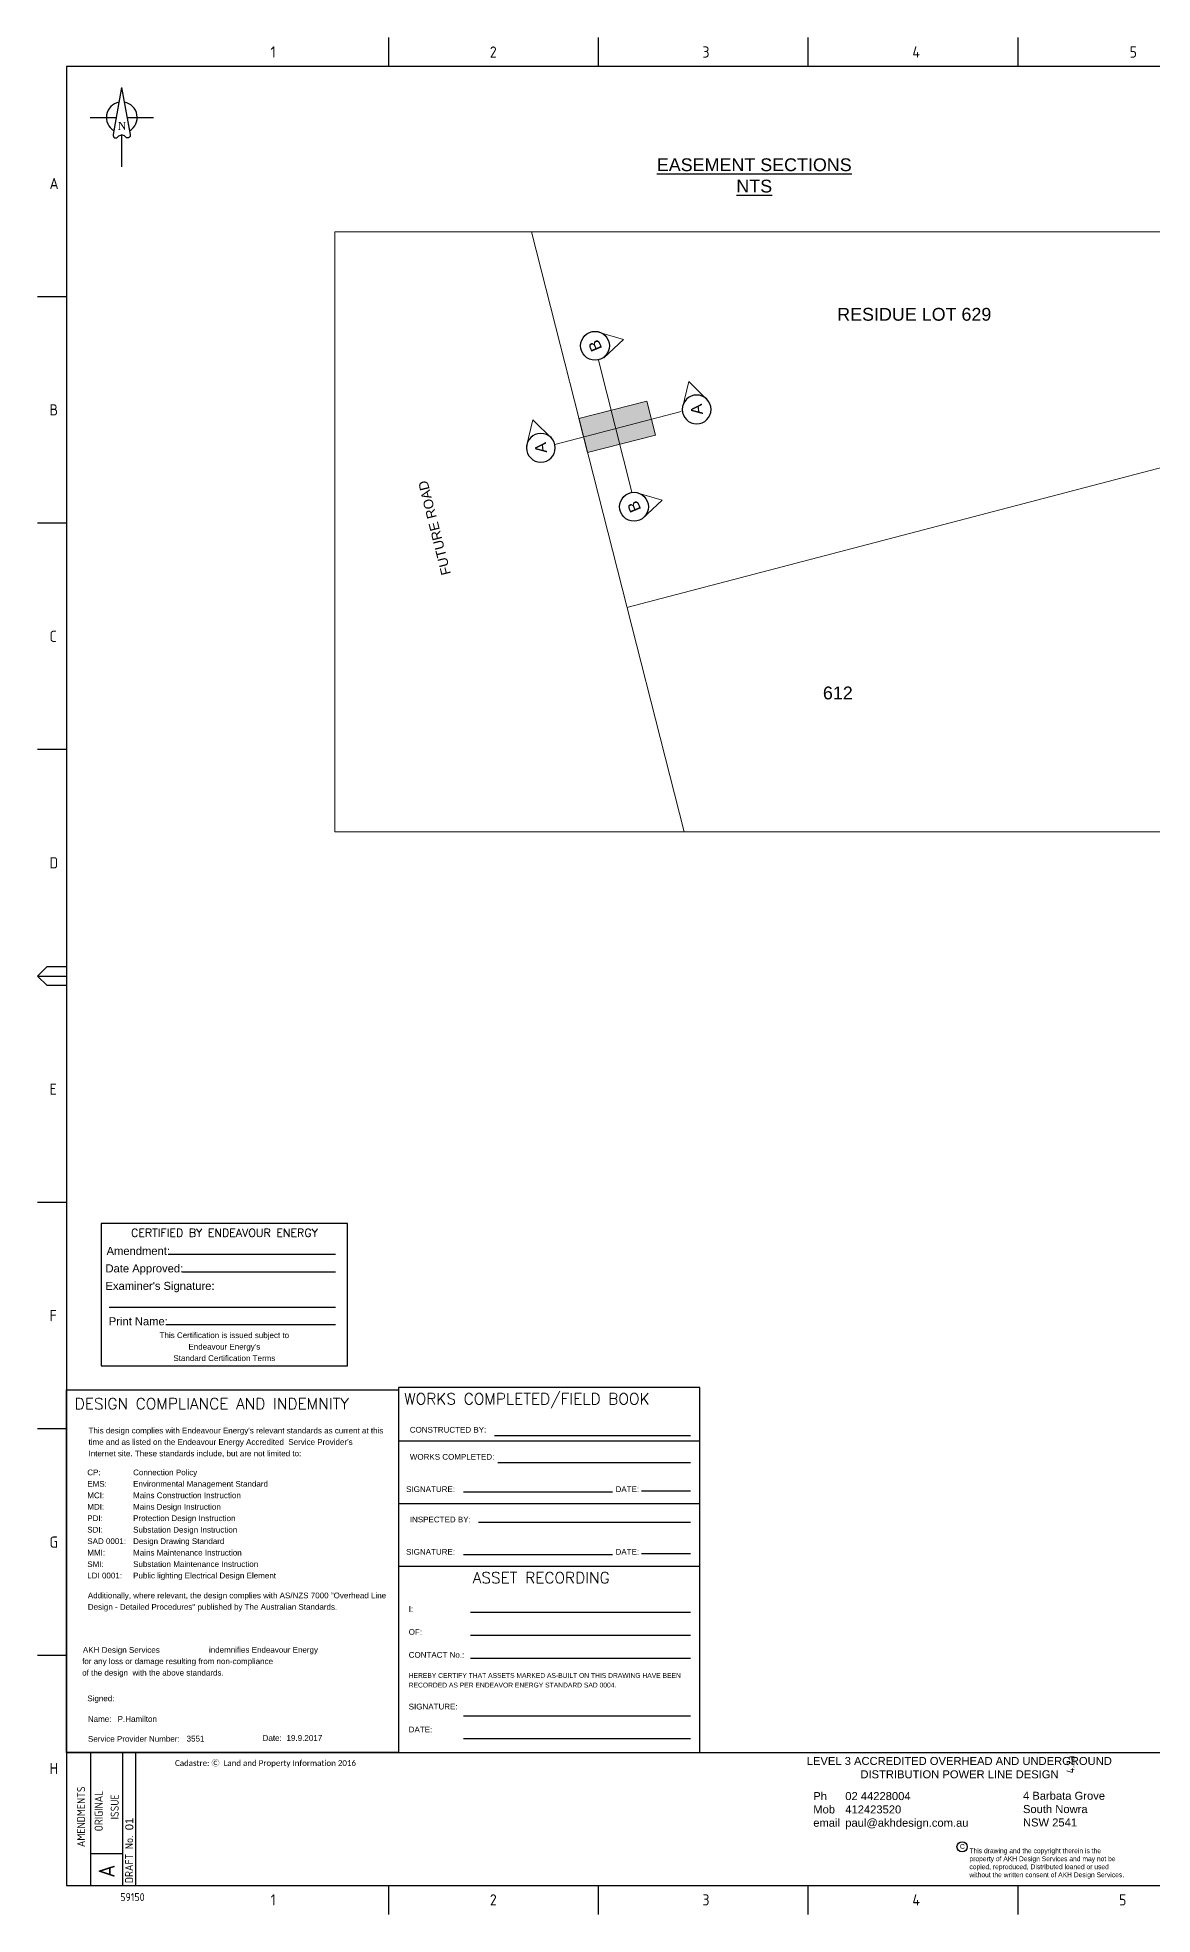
# Paper-space layout 'Retic5' of a CAD drawing. Header units: metres. Extents: x -30 to 845, y -5 to 581.
# Drawn here: x -30 to 319, y -5 to 581 of the extents above; entities that cross this region are included whole.
import ezdxf
from ezdxf.enums import TextEntityAlignment as Align

# ---------------------------------------------------------------- set-up
doc = ezdxf.new("R2010")
doc.units = ezdxf.units.M
doc.linetypes.add('IE Trench LV', pattern=[6.5, 5, -1.5])
doc.layers.get('0').update_dxf_attribs({"color": 6})
for name, color, linetype in [('_User Miscellaneous1', 251, 'Continuous'), ('_User Miscellaneous2', 7, 'Continuous'), ('Notes', 7, 'Continuous'), ('Notes_LV_MISC', 7, 'Continuous'), ('Notes_SP_MISC', 7, 'Continuous'), ('SupportsUG_SP_EXT', 7, 'Continuous')]:
    doc.layers.add(name, color=color, linetype=linetype)
doc.styles.add('Elec', font='romand__.ttf')
doc.styles.add('iecARIAL', font='arial.ttf', dxfattribs={"height": 2})
doc.styles.add('iecISOCP', font='isocp.shx')
doc.styles.add('iecNAME', font='times.ttf')
doc.styles.get("Standard").update_dxf_attribs({"font": 'arial.ttf'})
doc.linetypes.add('Cable New UG', pattern='A,7,-0.25,["x",Standard,S=2,R=0,X=0.2,Y=-0.8],-2.1', length=9.35)

# ---------------------------------------------------------------- blocks, each defined once
blk = doc.blocks.new('NorthPnt 11(NP11)')
for p, q in [((-19.7, 0), (-3.5, 0)), ((-0.1, -10.9), (-0.1, -30.8)), ((3.3, 0), (19.7, 0))]:
    blk.add_line(p, q)
for points in [[(-0.1, 18.8), (-5.4, -10.7, 0.877048), (-2.3, -11.9, -0.1543), (-0.1, -10.9, 0.090511)], [(-0.1, 18.8), (5.3, -10.7, -0.877048), (2.1, -11.9, 0.1543), (-0.1, -10.9, -0.090511)]]:
    blk.add_lwpolyline(points, format="xyb")
for start, end in [(100.5988, 238.8643), (300.0994, 80.4374)]:
    blk.add_arc((0, 0), 9.64, start, end)
at = {"color": 7, "style": 'iecNAME'}
blk.add_text('N', height=5.02, dxfattribs=at).set_placement((-2.6, -7.8))
blk = doc.blocks.new('A$C30A46249')
at = {"color": 7, "lineweight": -3, "insert": (6.92, 4.97), "char_height": 1.79, "attachment_point": 7, "line_spacing_factor": 1.2}
blk.add_mtext('{\\fCalibri|b0|i0|c0|p34;\\C256;Cadastre: \\fMS Gothic|b0|i0|c128|p49;\\C250;\\c2236962;Ⓒ\\fMS Gothic|b0|i0|c0|p49; \\fCalibri|b0|i0|c0|p34;\\C256;Land and Property Information 2016}', dxfattribs=at)
blk = doc.blocks.new('NOTE_CERTIFIED-BY-IE')
at = {"color": 7, "linetype": 'Continuous', "lineweight": -3}
for p, q in [((21.25, 34.9), (73.15, 34.9)), ((25.46, 29.41), (73.15, 29.41)), ((2.51, 18.32), (73.15, 18.32)), ((20.45, 12.96), (73.15, 12.96))]:
    blk.add_line(p, q, dxfattribs=at)
blk.add_lwpolyline([(0, 0), (76.98, 0), (76.98, 44.52), (0, 44.52)], close=True)
at = {"color": 7, "lineweight": -3, "style": 'Elec'}
blk.add_text('CERTIFIED BY ENDEAVOUR ENERGY', height=2.52, dxfattribs=at).set_placement((38.51, 41.58), align=Align.MIDDLE_CENTER)
at = {"color": 7, "lineweight": -3}
for s, p in [('Amendment:', (1.7, 35.94)), ('Date Approved:', (1.37, 30.47)), ("Examiner's Signature:", (1.37, 25.01))]:
    blk.add_text(s, height=2.5, dxfattribs=at).set_placement(p, align=Align.MIDDLE_LEFT)
blk.add_text('Print Name:', height=2.5, dxfattribs=at).set_placement((2.4, 11.95), align=Align.BOTTOM_LEFT)
at = {"color": 7, "lineweight": -3, "insert": (38.49, 5.99), "char_height": 1.79, "attachment_point": 5, "line_spacing_factor": 1.2}
blk.add_mtext("This Certification is issued subject to \\PEndeavour Energy's \\PStandard Certification Terms", dxfattribs=at)
blk = doc.blocks.new('akhlogo')
at = {"layer": '_User Miscellaneous2'}
blk.add_circle((113.53, 12.12), 1.6, dxfattribs=at)
at = {"layer": '_User Miscellaneous2', "attachment_point": 1}
for s, insert, char_height, width in [('\\pi5.9046;LEVEL 3 ACCREDITED OVERHEAD AND UNDERGROUND \\P\\pi22.653;DISTRIBUTION POWER LINE DESIGN ', (59.13, 40.21), 2.5, 106.6522), ('Ph ^I02 44228004{\\fCalibri|b0|i0|c0|p34; ^J}Mob^I412423520\\Pemail^Ipaul@akhdesign.com.au', (67.06, 29.24), 2.5, 53.0212), ('4 Barbata Grove\\PSouth Nowra\\PNSW 2541', (132.56, 29.34), 2.5, 39.4695), ('This drawing and the copyright therein is the property of AKH Design Services and may not be copied, reproduced, Distributed loaned or used without the written consent of AKH Design Services.', (115.82, 11.65), 1.5, 48.7359)]:
    blk.add_mtext(s, dxfattribs=dict(at, insert=insert, char_height=char_height, width=width))
at = {"layer": '_User Miscellaneous2', "char_height": 1.5, "attachment_point": 1}
for insert in [(112.87, 13), (112.88, 13)]:
    blk.add_mtext('C', dxfattribs=dict(at, insert=insert))
blk = doc.blocks.new('NOTE_DESIGN-COMPLIANCE')
blk.add_lwpolyline([(0, 113.3), (103.74, 113.3), (103.74, 0), (0, 0)], close=True)
at = {"color": 7, "lineweight": -3, "style": 'Elec'}
blk.add_text('DESIGN COMPLIANCE AND INDEMNITY', height=3.5, dxfattribs=at).set_placement((2.6, 106.13), align=Align.BOTTOM_LEFT)
at = {"color": 7, "lineweight": -3}
for s, p in [('Signed:', (6.54, 17.75)), ('Name:', (6.71, 11.32)), ('Service Provider Number:', (6.76, 5.11)), ('Date: ', (61.29, 5.38))]:
    blk.add_text(s, height=1.79, dxfattribs=at).set_placement(p, align=Align.TOP_LEFT)
at = {"color": 7, "lineweight": -3, "char_height": 1.79, "line_spacing_factor": 1.2}
for s, insert, attachment_point in [("This design complies with Endeavour Energy's relevant standards as current at this \\Ptime and as listed on the Endeavour Energy Accredited  Service Provider's\\PInternet site. These standards include, but are not limited to:", (6.92, 92.16), 7), ('CP:^I^IConnection Policy\\PEMS:^I^IEnvironmental Management Standard\\PMCI:^I^IMains Construction Instruction\\PMDI:^I^IMains Design Instruction\\PPDI:^I^IProtection Design Instruction\\PSDI:^I^ISubstation Design Instruction\\PSAD 0001:^IDesign Drawing Standard\\PMMI:^I^IMains Maintenance Instruction\\PSMI:^I^ISubstation Maintenance Instruction\\PLDI 0001:^IPublic lighting Electrical Design Element ', (6.53, 88.36), 1), ('\\PAdditionally, where relevant, the design complies with AS/NZS 7000 "Overhead Line\\PDesign - Detailed Procedures" published by The Australian Standards.', (6.7, 53.5), 1), ('                                                         indemnifies Endeavour Energy \\Pfor any loss or damage resulting from non-compliance \\Pof the design  with the above standards.', (4.93, 32.94), 1)]:
    blk.add_mtext(s, dxfattribs=dict(at, insert=insert, attachment_point=attachment_point))
at = {"ltscale": 0.5}
for tag, p in [('COMPANYNAME', (5.15, 31.1)), ('NAME', (16, 9.52)), ('SPN', (37.54, 3.38)), ('DATE', (68.73, 3.59))]:
    blk.add_attdef(tag, p, '', height=1.8, dxfattribs=at)
blk = doc.blocks.new('NOTE_WORKS-COMPLETED')
at = {"lineweight": -3}
for p, q in [((94.11, 97.2), (0, 97.2)), ((94.11, 77.62), (0, 77.62)), ((93.87, 58.03), (0, 58.03))]:
    blk.add_line(p, q, dxfattribs=at)
at = {"color": 7, "linetype": 'Continuous', "lineweight": -3}
for p, q in [((30, 99), (91.13, 99)), ((31, 90.55), (91.13, 90.55)), ((20.3, 81.37), (66.83, 81.37)), ((75.92, 81.71), (91.13, 81.71)), ((25, 71.88), (91.13, 71.88)), ((20.3, 61.78), (66.83, 61.78)), ((75.92, 62.13), (91.13, 62.13)), ((22.5, 43.79), (91.13, 43.79)), ((22.5, 36.59), (91.13, 36.59)), ((22.5, 29.42), (91.13, 29.42)), ((20.3, 11.37), (91.13, 11.37)), ((20.3, 4.28), (91.13, 4.28))]:
    blk.add_line(p, q, dxfattribs=at)
at = {"lineweight": -3}
blk.add_lwpolyline([(0, 0), (94.11, 0), (94.11, 113.95), (0, 113.95)], close=True, dxfattribs=at)
at = {"color": 7, "lineweight": -3, "style": 'Elec'}
blk.add_text('WORKS COMPLETED/FIELD BOOK', height=3.5, dxfattribs=at).set_placement((1.75, 110.45), align=Align.MIDDLE_LEFT)
at = {"color": 7, "lineweight": -3}
for s, p in [('CONSTRUCTED BY:', (3.51, 100.79)), ('WORKS COMPLETED:', (3.52, 92.34)), ('INSPECTED BY:', (3.52, 72.76))]:
    blk.add_text(s, height=1.79, dxfattribs=at).set_placement(p, align=Align.MIDDLE_LEFT)
for s, p in [('SIGNATURE:', (10, 82.23)), ('DATE:', (71.45, 82.23)), ('SIGNATURE:', (10, 62.65)), ('DATE:', (71.45, 62.65))]:
    blk.add_text(s, height=1.79, dxfattribs=at).set_placement(p, align=Align.MIDDLE_CENTER)
at = {"color": 7, "lineweight": -3, "style": 'Elec'}
blk.add_text('ASSET RECORDING', height=3.5, dxfattribs=at).set_placement((23.19, 56.32), align=Align.TOP_LEFT)
at = {"color": 7, "lineweight": -3, "insert": (3.17, 45.68), "char_height": 1.79, "width": 89.6105, "attachment_point": 1, "line_spacing_factor": 1.2}
blk.add_mtext('I:\\P\\POF:\\P\\PCONTACT No.:\\P{\\H0.83799x;\\PHEREBY CERTIFY THAT ASSETS MARKED AS-BUILT ON THIS DRAWING HAVE BEEN\\PRECORDED AS PER ENDEAVOR ENERGY STANDARD SAD 0004.}\\P\\PSIGNATURE:\\P\\PDATE:', dxfattribs=at)
at = {"color": 7, "lineweight": -3}
for tag, p in [('CONSTRUCTEDBY', (32.92, 99.87)), ('WORKSCOMPLETED', (32.93, 91.44)), ('SIGNATURE', (23.86, 81.87)), ('DATE', (77.31, 82.21)), ('INSPECTEDBY', (25.68, 72.38)), ('SIGNATURE', (24.59, 62.28)), ('DATE', (77.75, 62.63)), ('ASSETRECORD', (28.77, 44.53)), ('ASSETRECORDOF', (28.5, 37.33)), ('CONTACTNO', (28.5, 30.15)), ('SIGNATURE', (31.79, 12.95)), ('DATE', (32, 5.02))]:
    blk.add_attdef(tag, p, '', height=1.79, dxfattribs=at)
blk = doc.blocks.new('A1_FRAME_TITLE')
at = {"layer": 'Notes', "linetype": 'Continuous'}
for p, q in [((89.14, 574.39), (89.14, 583.39)), ((154.65, 574.39), (154.65, 583.39)), ((220.16, 574.39), (220.16, 583.39)), ((285.67, 574.39), (285.67, 583.39)), ((-11.55, 502.43), (-20.55, 502.43)), ((-11.56, 431.68), (-20.55, 431.68)), ((-11.56, 360.93), (-20.55, 360.93)), ((-20.55, 290.18), (-17.55, 293.18)), ((-20.55, 290.18), (-11.55, 290.18)), ((-17.55, 287.18), (-20.55, 290.18)), ((-17.55, 293.18), (-11.56, 293.18)), ((-11.56, 287.18), (-17.55, 287.18)), ((-11.55, 219.43), (-20.55, 219.43)), ((-11.55, 148.68), (-20.55, 148.68)), ((-11.55, 77.93), (-20.55, 77.93)), ((89.14, -3.03), (89.14, 5.97)), ((154.65, -3.03), (154.65, 5.97)), ((220.16, -3.03), (220.16, 5.97)), ((285.67, -3.03), (285.67, 5.97))]:
    blk.add_line(p, q, dxfattribs=at)
at = {"layer": 'Notes', "color": 3, "linetype": 'Continuous'}
for p, q in [((-11.55, 574.39), (-11.55, 5.97)), ((-3.96, 5.97), (-3.96, 47.62)), ((6.04, 5.97), (6.04, 47.62)), ((10.19, 5.98), (10.19, 47.62)), ((-3.96, 15.97), (6.04, 15.97))]:
    blk.add_line(p, q, dxfattribs=at)
at = {"layer": 'Notes', "color": 3, "linetype": 'Continuous', "flags": 128}
for points in [[(149.5, 574.39), (-11.55, 574.39)], [(844.88, 574.39), (149.5, 574.39)], [(-11.55, 47.62), (123.8, 47.62)], [(123.8, 47.62), (844.88, 47.62)], [(-11.55, 5.97), (844.88, 5.97)]]:
    blk.add_lwpolyline(points, dxfattribs=at)
blk.add_attdef('DRAFT_NUM', (9.35, 23.29), '', height=2.5, rotation=90)
at = {"layer": 'Notes', "color": 7, "style": 'iecISOCP'}
for s, p in [('1', (52.24, 577.12)), ('2', (120.7, 577.12)), ('3', (187.09, 577.12)), ('4', (252.67, 577.12)), ('5', (320.5, 577.12)), ('A', (-16.81, 536.06)), ('B', (-16.81, 465.31)), ('C', (-16.81, 394.56)), ('D', (-16.81, 323.81)), ('E', (-16.81, 253.06)), ('F', (-16.81, 182.31)), ('G', (-16.81, 111.56)), ('H', (-16.81, 40.81)), ('1', (52.24, -0.22)), ('2', (120.7, -0.22)), ('3', (187.09, -0.2)), ('4', (252.67, -0.22)), ('5', (317.21, -0.22))]:
    blk.add_text(s, height=3.5, dxfattribs=at).set_placement(p)
for s, height, p in [('AMENDMENTS', 2.5, (-5.71, 18.02)), ('ORIGINAL', 2.5, (-0.21, 22.94)), ('ISSUE', 2.5, (4.79, 26.69)), ('DRAFT No.', 2.5, (9.29, 6.74)), ('A', 5, (3.54, 8.47))]:
    blk.add_text(s, height=height, rotation=90, dxfattribs=at).set_placement(p)
for tag, p in [('CAP_NO', (513.19, 43.46)), ('IE_NUM', (513.05, 37.81)), ('REF_No_1', (335.24, 32.31)), ('REF_1', (362.52, 32.31)), ('GEN_WO', (441.71, 31.76)), ('HV_SWITCH', (513.46, 32.16)), ('REF_No_2', (335.24, 26.31)), ('REF_2', (362.52, 26.31)), ('OH_WO', (441.71, 25.81)), ('UBD_REF', (513.05, 25.83)), ('REF_No_3', (335.24, 20.31)), ('REF_3', (362.52, 20.31)), ('UG_WO', (441.71, 20.05)), ('GIS_MAP_No', (513.05, 20.04)), ('REF_No_4', (335.24, 14.31)), ('REF_4', (362.52, 14.31)), ('SUB_WO', (441.71, 13.81)), ('HV_OP_DIAG', (513.33, 14.2)), ('LGA', (512.95, 7.78))]:
    blk.add_attdef(tag, p, '', height=2.5, dxfattribs=at)
at = {"layer": 'Notes', "style": 'iecISOCP'}
for tag, p in [('T1', (684.37, 39.47)), ('T2', (684.37, 34.35)), ('T3', (684.37, 28.92)), ('T4', (684.37, 23.66)), ('T5', (684.37, 18.23)), ('T6', (684.37, 12.97))]:
    blk.add_attdef(tag, text='', height=3.5, dxfattribs=at).set_placement(p, align=Align.CENTER)
at = {"layer": 'Notes', "color": 7, "style": 'iecISOCP'}
for tag, p in [('scale', (567.76, 33.27)), ('DRAWN', (567.76, 24.93)), ('DATE', (567.76, 16.88)), ('CHD', (567.76, 8.37)), ('DESIGN', (605.62, 9.15))]:
    blk.add_attdef(tag, text='', height=2.5, dxfattribs=at).set_placement(p, align=Align.CENTER)
at = {"layer": 'Notes', "color": 4, "style": 'iecISOCP'}
blk.add_attdef('NUM', text='', height=7, dxfattribs=at).set_placement((812.88, 20.12), align=Align.MIDDLE_CENTER)
at = {"layer": 'Notes', "color": 1, "style": 'iecISOCP'}
blk.add_attdef('REV', text='', height=5, dxfattribs=at).set_placement((840.57, 17.1), align=Align.CENTER)
at = {"layer": 'Notes', "color": 7, "style": 'iecISOCP'}
for tag, p in [('NS', (811.23, 8.12)), ('SHTS', (825.93, 8.12))]:
    blk.add_attdef(tag, text='', height=2.5, dxfattribs=at).set_placement(p, align=Align.MIDDLE)
at = {"layer": 'Notes', "style": 'iecISOCP'}
blk.add_attdef('ExportID', (-11.47, 2.39), '', height=2.5, dxfattribs=at)
at = {"layer": 'Notes', "style": 'iecISOCP', "flags": 1}
for tag, p in [('ProjectType', (-6.37, -26.8)), ('ProjectNumber', (3.01, -26.82)), ('DrawingNumber', (14.96, -26.8)), ('ProjectDescription', (27.02, -26.83)), ('ExportDate', (39.74, -26.79)), ('ExportUserName', (48.61, -26.8)), ('DesignerCompanyName', (60.94, -26.79)), ('ExportAreaOfInterest', (76.55, -26.81)), ('GIS_SUCCESS', (91.45, -26.78)), ('CAD_SUCCESS', (101.24, -26.78)), ('DEPOTCODE', (111.56, -26.88)), ('ExportCategories', (119.53, -26.8)), ('Comments', (133.84, -26.88))]:
    blk.add_attdef(tag, p, '', height=1, dxfattribs=at)
blk = doc.blocks.new('DUCT_INDICATOR')
blk.add_circle((0, 0), 2.25)
blk.add_attdef('CODE', text='', height=1.8).set_placement((0, 0), align=Align.MIDDLE_CENTER)
at = {"flags": 1}
blk.add_attdef('Z', (0, 0), '', height=0.2, dxfattribs=at)

psp = doc.layouts.new('Retic5')

# ---------------------------------------------------------------- hatches: boundary and pattern name
at = {"layer": 'Notes', "linetype": 'Cable New UG', "lineweight": 0}
psp.add_hatch(color=256, dxfattribs=at).paths.add_polyline_path([(139.37, 461.99), (142.09, 451.33), (163.41, 456.78), (160.69, 467.43)])

# ---------------------------------------------------------------- linework, layer by layer
at = {"color": 7, "linetype": 'Continuous', "lineweight": 0}
for p, q in [((124.61, 520.25), (172.26, 332.88)), ((154.45, 402.89), (333.55, 449.84))]:
    psp.add_line(p, q, dxfattribs=at)
at = {"color": 7, "linetype": 'Continuous', "lineweight": 0, "flags": 128}
psp.add_lwpolyline([(63.18, 520.25), (333.55, 520.25), (333.55, 332.88), (63.18, 332.88)], close=True, dxfattribs=at)
at = {"layer": 'Notes', "linetype": 'Continuous', "lineweight": 0}
for p, q in [((153.35, 486.71), (145.09, 489.08)), ((147.18, 480.96), (153.35, 486.71)), ((155.99, 438.93), (145.59, 480.22)), ((171.74, 465.34), (173.75, 473.52)), ((173.75, 473.52), (179.84, 467.47)), ((131.9, 453.87), (171.4, 464.14)), ((123.09, 453.34), (125.1, 461.53)), ((125.1, 461.53), (131.2, 455.47)), ((165.45, 436.5), (157.2, 438.87)), ((159.28, 430.76), (165.45, 436.5))]:
    psp.add_line(p, q, dxfattribs=at)
psp.add_lwpolyline([(160.69, 467.43), (139.37, 461.99), (142.09, 451.33), (163.41, 456.78)], close=True, dxfattribs=at)

# ---------------------------------------------------------------- block references
at = {"layer": '_User Miscellaneous1', "color": 7, "lineweight": -3, "ltscale": 0.25}
psp.add_blockref('akhlogo', (145.57, 3.58), dxfattribs=at)
at = {"layer": 'Notes', "xscale": 0.5, "yscale": 0.5, "zscale": 0.5}
psp.add_blockref('NorthPnt 11(NP11)', (-3.32, 556.04), dxfattribs=at)
at = {"layer": 'Notes', "linetype": 'Continuous', "lineweight": 0, "xscale": 2, "yscale": 2, "zscale": 2, "rotation": 112.8056859610662}
for p in [(144.48, 484.71), (156.65, 434.41)]:
    psp.add_blockref('DUCT_INDICATOR', p, dxfattribs=at).add_auto_attribs({'CODE': 'B'})
at = {"layer": 'Notes', "linetype": 'Continuous', "lineweight": 0}
ref = psp.add_blockref('DUCT_INDICATOR', (176.21, 464.81), dxfattribs=dict(at, xscale=-2, yscale=2, zscale=2, rotation=96.3234011936926))
ref.add_attrib('CODE', 'A', dxfattribs={"layer": '0', "height": 3.6, "rotation": 96.3234}).set_placement((176.21, 464.81), align=Align.MIDDLE_CENTER)
ref = psp.add_blockref('DUCT_INDICATOR', (127.56, 452.82), dxfattribs=dict(at, xscale=-2, yscale=2, zscale=2, rotation=96.3234011936926))
ref.add_attrib('CODE', 'A', dxfattribs={"layer": '0', "height": 3.6, "rotation": 96.3234}).set_placement((127.56, 452.82), align=Align.MIDDLE_CENTER)
at = {"layer": 'Notes'}
for name, p in [('NOTE_CERTIFIED-BY-IE', (-9.78, 165.97)), ('NOTE_WORKS-COMPLETED', (83.11, 45.23)), ('A$C30A46249', (6.38, 35.58))]:
    psp.add_blockref(name, p, dxfattribs=at)
at = {"layer": 'Notes', "color": 0, "lineweight": -3}
psp.add_blockref('NOTE_DESIGN-COMPLIANCE', (-20.63, 45.23), dxfattribs=at).add_auto_attribs({'DATE': '19.9.2017', 'SPN': '3551', 'NAME': 'P.Hamilton', 'COMPANYNAME': 'AKH Design Services'})
at = {"layer": 'SupportsUG_SP_EXT'}
ref = psp.add_blockref('A1_FRAME_TITLE', (-9.08, -2.39), dxfattribs=at)
ref.add_attrib('ExportID', '59150', dxfattribs={"layer": 'Notes', "height": 2.5, "style": 'iecISOCP'}).set_placement((0, 0), align=Align.MIDDLE_CENTER)
ref.add_attrib('VERSION_NO', '4.2a', dxfattribs={"layer": 'Notes', "color": 7, "height": 2.5, "rotation": 90, "style": 'iecISOCP'}).set_placement((292.96, 41.42), align=Align.MIDDLE_CENTER)
ref.add_attrib('DRAFT_NUM', '01', (0.27, 20.9), dxfattribs={"layer": '0', "height": 2.5, "rotation": 90})

# ---------------------------------------------------------------- texts
at = {"layer": 'Notes'}
psp.add_text('FUTURE ROAD', height=3, rotation=104.15517, dxfattribs=at).set_placement((99.5, 413.48))
at = {"layer": 'Notes_LV_MISC', "insert": (135.68, 543.26), "char_height": 4, "attachment_point": 1}
psp.add_mtext_dynamic_manual_height_columns('\\pi28.1;{\\LEASEMENT SECTIONS \\P\\pi52.933;NTS}', width=116.3234, gutter_width=10, heights=[0], dxfattribs=at)
at = {"layer": 'Notes_SP_MISC', "color": 2, "linetype": 'IE Trench LV', "char_height": 4, "attachment_point": 1, "style": 'iecARIAL'}
for s, insert in [('RESIDUE LOT 629', (220.11, 496.53)), ('612', (215.64, 378.23))]:
    psp.add_mtext_dynamic_manual_height_columns(s, width=67.8624, gutter_width=10, heights=[0], dxfattribs=dict(at, insert=insert))

doc.saveas('drawing.dxf')
